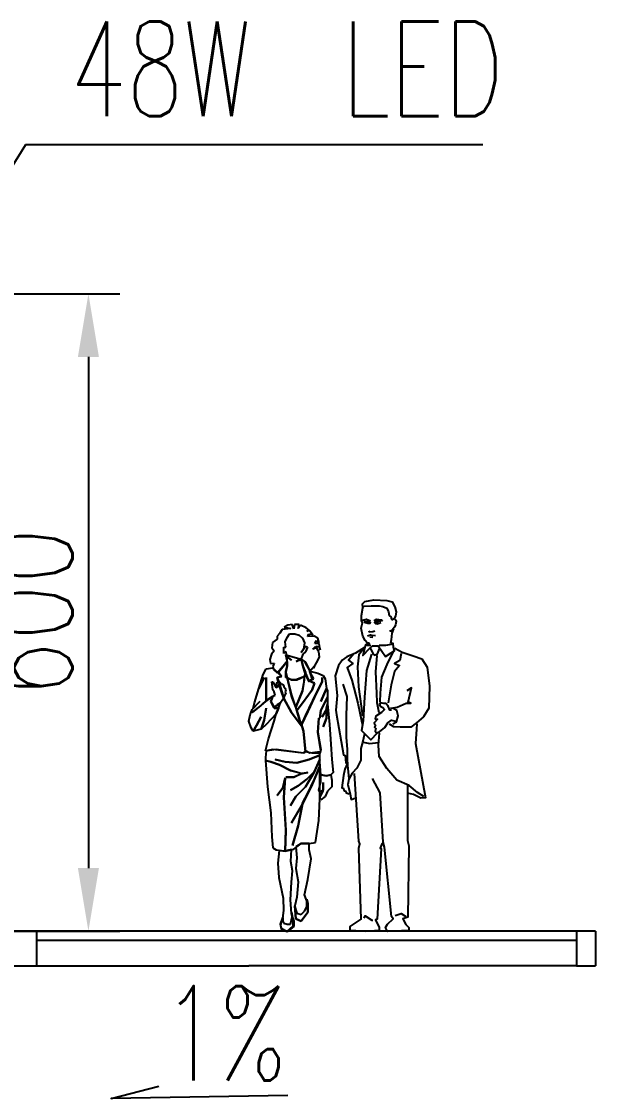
# Model space of a CAD drawing. Header units: millimetres. Extents: x 2 to 5882, y 1831 to 3462.
# Drawn here: x 1151.27 to 1169.49, y 2692.4 to 2726.6 of the extents above; entities that cross this region are included whole.
import ezdxf

# ---------------------------------------------------------------- set-up
doc = ezdxf.new("R2010")
doc.units = ezdxf.units.MM
doc.linetypes.add('CONTINUE', pattern=[1000, 1000])
for name, color, linetype in [('4', 2, 'Continuous'), ('PP-MAN', 7, 'Continuous'), ('文字', 7, 'Continuous'), ('标注', 4, 'Continuous'), ('道路结构', 7, 'Continuous')]:
    doc.layers.add(name, color=color, linetype=linetype)
doc.styles.get("Standard").update_dxf_attribs({"font": 'simplex1.shx', "width": 0.7, "bigfont": 'hztxt.shx'})
doc.dimstyles.new('比例1：200', dxfattribs={"dimtxt": 3, "dimasz": 2, "dimexe": 1, "dimexo": 1, "dimgap": 0.5, "dimtad": 1, "dimlfac": 20, "dimzin": 13, "dimdsep": 46, "dimtxsty": 'Standard', "dimcen": -0.09, "dimclrd": 256, "dimclre": 256, "dimclrt": 7, "dimaunit": 1, "dimadec": 0, "dimazin": 0, "dimtfac": 0.0005, "dimtix": 1, "dimtmove": 2, "dimatfit": 3, "dimfxl": 0, "dimtolj": 1, "dimtzin": 13, "dimarcsym": 0})

# ---------------------------------------------------------------- blocks, each defined once
blk = doc.blocks.new('B11000')
at = {"layer": 'PP-MAN', "color": 0, "linetype": 'ByBlock'}
for p, q in [((-0.0795, 1.6614), (-0.074, 1.6632)), ((-0.074, 1.6632), (-0.0685, 1.6568)), ((-0.0265, 1.6559), (-0.0219, 1.6605)), ((-0.0219, 1.6605), (-0.0137, 1.6578))]:
    blk.add_line(p, q, dxfattribs=at)
for points in [[(-0.0585, 1.5392), (-0.0648, 1.5492), (-0.074, 1.551), (-0.084, 1.5629), (-0.0959, 1.5866), (-0.1059, 1.6295), (-0.0986, 1.6578), (-0.1041, 1.6696), (-0.1041, 1.697), (-0.0968, 1.7389), (-0.0986, 1.7599), (-0.0858, 1.7727), (-0.0375, 1.7809), (0.0328, 1.7773), (0.0602, 1.77), (0.0748, 1.7444), (0.0822, 1.7171), (0.0785, 1.6942), (0.0721, 1.6815)], [(-0.095, 1.7417), (-0.0895, 1.7481), (-0.0512, 1.7499), (-0.0082, 1.749), (0.0118, 1.7453), (0.0319, 1.7371), (0.042, 1.7171), (0.0456, 1.6979), (0.0557, 1.6888), (0.0557, 1.6806), (0.0593, 1.6787)], [(0.0593, 1.6714), (0.0639, 1.6778), (0.0721, 1.6806), (0.0785, 1.6742), (0.0822, 1.6651), (0.0794, 1.6477), (0.0739, 1.6349), (0.0639, 1.624), (0.0575, 1.6158), (0.052, 1.6131), (0.0502, 1.6185)], [(-0.0977, 1.6724), (-0.0767, 1.6769), (-0.0557, 1.6687)], [(-0.0913, 1.6641), (-0.0703, 1.6651), (-0.0557, 1.6596), (-0.0594, 1.6541), (-0.0694, 1.655), (-0.0868, 1.6596)], [(-0.0356, 1.6678), (-0.0238, 1.6769), (0.0045, 1.6742), (0.0091, 1.6669)], [(0.0009, 1.6651), (-0.011, 1.666), (-0.0265, 1.6641), (-0.0338, 1.6596), (-0.0292, 1.6541), (-0.0174, 1.6532), (0.0009, 1.6596)], [(0.0675, 1.6258), (0.0584, 1.603), (0.0548, 1.5665), (0.0529, 1.5465)], [(-0.0712, 1.5884), (-0.0557, 1.593), (-0.0475, 1.5921), (-0.0283, 1.5893)], [(-0.0648, 1.614), (-0.0621, 1.6094), (-0.042, 1.6103), (-0.032, 1.6149)], [(-0.0585, 1.582), (-0.042, 1.5811)], [(-0.0872, 1.5244), (-0.1361, 1.4955), (-0.1829, 1.4755), (-0.2074, 1.4577), (-0.2274, 1.4288), (-0.2452, 1.3732), (-0.2341, 1.2665), (-0.2407, 1.1887), (-0.2385, 1.1642), (-0.2007, 0.9485), (-0.1918, 0.9441), (-0.1873, 0.9063), (-0.1806, 0.9063), (-0.174, 0.9063)], [(-0.0961, 1.5133), (-0.1183, 1.4866), (-0.125, 1.4221), (-0.1206, 1.3132), (-0.0983, 1.1575)], [(-0.0676, 1.5446), (-0.0758, 1.5446), (-0.0822, 1.5401), (-0.0959, 1.4826), (-0.0603, 1.52), (-0.0448, 1.5346), (-0.0137, 1.5337), (0.0246, 1.4762), (0.0557, 1.4963), (0.0739, 1.5081), (0.0685, 1.5264), (0.0657, 1.5474), (0.0566, 1.5465)], [(-0.074, 1.541), (-0.0749, 1.5382), (-0.0539, 1.5355)], [(-0.0548, 1.52), (-0.0411, 1.4899), (-0.0347, 1.4844), (-0.0183, 1.4908), (-0.0073, 1.5173)], [(0.052, 1.5465), (0.0557, 1.541), (0.0255, 1.5364), (-0.0092, 1.5364)], [(0.0708, 1.5111), (0.033, 1.4333), (0.0041, 1.3666), (-0.0026, 1.2798), (-0.0048, 1.2331)], [(0.0753, 1.5222), (0.1153, 1.5), (0.1732, 1.48), (0.2199, 1.4644), (0.2489, 1.4199), (0.2622, 1.3176), (0.2578, 1.1998), (0.2289, 1.1531), (0.191, 1.1197), (0.1621, 1.0975), (0.1042, 1.0975), (0.0708, 1.0997), (0.0464, 1.1131)], [(-0.145, 1.4911), (-0.174, 1.4577), (-0.1495, 1.4399), (-0.1806, 1.4177), (-0.1562, 1.3488), (-0.1228, 1.2265), (-0.1028, 1.1309), (-0.0983, 1.1086)], [(-0.0493, 1.4889), (-0.076, 1.4021), (-0.0872, 1.2576), (-0.0939, 1.1309), (-0.1028, 1.0797), (-0.0538, 1.0286), (-0.0182, 1.0664)], [(-0.0216, 1.4815), (-0.0291, 1.395), (-0.0234, 1.2803), (-0.0216, 1.2295), (-0.0103, 1.1768)], [(0.1087, 1.4933), (0.102, 1.4555), (0.0731, 1.4399), (0.0998, 1.4288), (0.0731, 1.3955), (0.0553, 1.3243), (0.0397, 1.2287)], [(-0.1695, 0.8218), (-0.1784, 0.9085), (-0.1784, 0.9774), (-0.1851, 1.0441), (-0.1851, 1.0997), (-0.1851, 1.1598), (-0.1806, 1.262), (-0.2029, 1.3288)], [(0.053, 1.1998), (0.0886, 1.2042), (0.1354, 1.2265), (0.1621, 1.2265), (0.1465, 1.2309), (0.1643, 1.3087), (0.1398, 1.2932)], [(0.0578, 1.1877), (0.0489, 1.189), (0.0401, 1.2105), (0.0274, 1.2244), (0.016, 1.2244), (-0.0017, 1.2282), (-0.0068, 1.2194), (-0.003, 1.2093), (0.0109, 1.2029), (0.0198, 1.1915), (0.0046, 1.1751), (-0.0271, 1.1561), (-0.0296, 1.1422), (-0.017, 1.1396), (-0.036, 1.1207), (-0.0347, 1.1131), (-0.0284, 1.108), (-0.0347, 1.0979), (-0.0271, 1.0903), (-0.0296, 1.0764), (-0.0233, 1.0675), (-0.0068, 1.0726), (0.0211, 1.0953), (0.0375, 1.1207), (0.0578, 1.1346), (0.0781, 1.1295)], [(0.0642, 1.1153), (0.0842, 1.1264), (0.0931, 1.1575), (0.0864, 1.1864), (0.0664, 1.1976), (0.053, 1.1998)], [(0.1932, 1.1153), (0.191, 1.0864), (0.1866, 1.0086), (0.24, 0.7173), (0.2155, 0.715), (0.1754, 0.735), (0.1443, 0.7417)], [(-0.0872, 1.0619), (-0.0983, 1.0152), (-0.1072, 0.9819), (-0.1072, 0.9196), (-0.1295, 0.8774), (-0.1539, 0.8507), (-0.1717, 0.8173), (-0.1762, 0.7884), (-0.1651, 0.7373), (-0.1584, 0.7084), (-0.1339, 0.7173)], [(0.2311, 0.7239), (0.1977, 0.7462), (0.1532, 0.784), (0.0864, 0.8129), (0.033, 0.8751), (-0.0093, 0.9396), (-0.0115, 0.9997), (-0.0071, 1.0641)], [(-0.0939, 1.0174), (-0.0582, 1.0086), (-0.0137, 1.0152)], [(-0.1791, 0.9029), (-0.193, 0.8713), (-0.2006, 0.8371), (-0.2095, 0.7713), (-0.2019, 0.7688), (-0.1968, 0.7549), (-0.188, 0.7536), (-0.1854, 0.7435), (-0.169, 0.7384)], [(0.0073, 0.4733), (-0.0031, 0.4473), (0.0021, 0.4447), (-0.0187, 0.0651), (-0.0291, 0.0625), (-0.0083, 0.0209), (-0.0083, 0.0053), (-0.0838, 0.0001), (-0.1332, 0.0027), (-0.1644, 0.0027), (-0.1644, 0.0261), (-0.1046, 0.0651), (-0.1176, 0.4473), (-0.1124, 0.4707), (-0.1176, 0.4837), (-0.141, 0.8477)], [(0.1426, 0.7905), (0.1426, 0.4889), (0.1504, 0.4603), (0.1452, 0.0755), (0.1192, 0.0677), (0.1348, 0.0365), (0.1504, 0.0209), (0.1504, 0.0053), (0.1114, 0.0027), (0.0359, 0.0001), (0.0255, 0.0209), (0.0359, 0.0391), (0.0672, 0.0677), (0.0567, 0.0807), (0.0203, 0.4525), (0.0125, 0.4785), (-0.0031, 0.7437), (-0.0447, 0.8217)], [(-0.089, 0.0703), (-0.0838, 0.0833), (-0.0473, 0.0599), (-0.0421, 0.0599)], [(0.0776, 0.0859), (0.1088, 0.0963), (0.1348, 0.0807)]]:
    blk.add_lwpolyline(points, dxfattribs=at)
blk = doc.blocks.new('行人')
at = {"color": 143, "linetype": 'Continuous'}
for p, q in [((-1454.7, -1086.962), (-1454.523, -1086.877)), ((-1454.523, -1086.877), (-1454.446, -1086.985)), ((-1454.477, -1086.854), (-1454.33, -1086.854)), ((-1454.446, -1086.985), (-1454.477, -1086.854)), ((-1454.33, -1086.854), (-1454.315, -1086.993)), ((-1454.315, -1086.993), (-1454.261, -1086.854)), ((-1454.261, -1086.854), (-1454.123, -1086.877)), ((-1454.123, -1086.877), (-1454.007, -1086.939)), ((-1455.07, -1087.293), (-1454.954, -1087.224)), ((-1454.954, -1087.224), (-1454.754, -1087.239)), ((-1454.916, -1087.193), (-1454.816, -1087.054)), ((-1454.87, -1087.147), (-1454.916, -1087.193)), ((-1454.769, -1087.17), (-1454.87, -1087.147)), ((-1454.816, -1087.054), (-1454.723, -1087.062)), ((-1454.792, -1087.039), (-1454.7, -1086.962)), ((-1454.723, -1087.062), (-1454.792, -1087.039)), ((-1454.754, -1087.239), (-1454.769, -1087.17)), ((-1454.477, -1087.193), (-1454.585, -1087.293)), ((-1454.338, -1087.154), (-1454.477, -1087.193)), ((-1454.169, -1087.154), (-1454.338, -1087.154)), ((-1454.007, -1086.939), (-1454.215, -1086.985)), ((-1454.215, -1086.985), (-1453.938, -1087.008)), ((-1454.099, -1087.262), (-1454.169, -1087.154)), ((-1453.938, -1087.008), (-1453.868, -1087.131)), ((-1453.868, -1087.131), (-1453.776, -1087.224)), ((-1453.776, -1087.224), (-1453.784, -1087.316)), ((-1455.147, -1087.662), (-1455.116, -1087.455)), ((-1455.116, -1087.562), (-1455.147, -1087.662)), ((-1455.116, -1087.432), (-1455.07, -1087.293)), ((-1455.031, -1087.362), (-1455.116, -1087.432)), ((-1455.116, -1087.455), (-1454.977, -1087.455)), ((-1455.008, -1087.547), (-1455.116, -1087.562)), ((-1454.977, -1087.455), (-1455.031, -1087.362)), ((-1454.916, -1087.632), (-1455.008, -1087.547)), ((-1454.685, -1087.539), (-1454.746, -1087.57)), ((-1454.746, -1087.57), (-1454.677, -1087.724)), ((-1454.615, -1087.639), (-1454.685, -1087.539)), ((-1454.585, -1087.293), (-1454.654, -1087.432)), ((-1454.654, -1087.432), (-1454.615, -1087.639)), ((-1454.03, -1087.401), (-1454.099, -1087.262)), ((-1454.061, -1087.57), (-1454.03, -1087.401)), ((-1453.992, -1087.57), (-1454.061, -1087.57)), ((-1453.992, -1087.778), (-1453.992, -1087.57)), ((-1453.784, -1087.316), (-1453.637, -1087.424)), ((-1453.637, -1087.424), (-1453.614, -1087.593)), ((-1455.124, -1087.894), (-1455.101, -1087.709)), ((-1455.031, -1088.071), (-1455.124, -1087.894)), ((-1455.101, -1087.709), (-1455.031, -1087.593)), ((-1455.031, -1087.593), (-1454.916, -1087.632)), ((-1454.677, -1087.724), (-1454.592, -1087.801)), ((-1454.546, -1087.747), (-1454.615, -1087.639)), ((-1454.615, -1087.639), (-1454.546, -1087.747)), ((-1454.592, -1087.801), (-1454.546, -1087.94)), ((-1454.061, -1087.817), (-1454.546, -1087.955)), ((-1454.238, -1087.986), (-1454.099, -1087.886)), ((-1454.099, -1087.886), (-1454.238, -1087.986)), ((-1454.099, -1087.886), (-1454.061, -1087.709)), ((-1454.099, -1088.009), (-1454.061, -1087.817)), ((-1454.099, -1088.163), (-1454.099, -1087.886)), ((-1454.061, -1087.709), (-1453.992, -1087.778)), ((-1453.614, -1087.593), (-1453.684, -1087.686)), ((-1453.684, -1087.686), (-1453.599, -1087.801)), ((-1453.599, -1087.801), (-1453.553, -1087.963)), ((-1454.939, -1088.24), (-1455.031, -1088.071)), ((-1454.962, -1088.163), (-1454.939, -1088.24)), ((-1454.823, -1088.332), (-1454.962, -1088.163)), ((-1454.685, -1088.055), (-1454.823, -1088.332)), ((-1454.723, -1088.163), (-1454.823, -1088.332)), ((-1454.654, -1088.024), (-1454.723, -1088.163)), ((-1454.546, -1087.955), (-1454.685, -1088.055)), ((-1454.685, -1088.44), (-1454.585, -1088.125)), ((-1454.608, -1088.194), (-1454.677, -1088.379)), ((-1454.546, -1087.955), (-1454.654, -1088.024)), ((-1454.546, -1087.955), (-1454.608, -1088.194)), ((-1454.585, -1088.125), (-1454.546, -1087.955)), ((-1454.546, -1087.94), (-1454.384, -1088.024)), ((-1454.384, -1088.024), (-1454.546, -1087.955)), ((-1454.546, -1087.955), (-1454.546, -1087.955)), ((-1454.546, -1087.955), (-1454.546, -1087.955)), ((-1453.969, -1088.163), (-1454.099, -1088.009)), ((-1453.822, -1088.371), (-1454.099, -1088.024)), ((-1454.099, -1088.024), (-1454.099, -1088.163)), ((-1454.061, -1088.332), (-1454.099, -1088.163)), ((-1454.099, -1088.163), (-1454.061, -1088.371)), ((-1453.776, -1088.394), (-1453.969, -1088.163)), ((-1453.645, -1088.232), (-1453.784, -1088.371)), ((-1453.691, -1088.078), (-1453.645, -1088.186)), ((-1453.568, -1088.094), (-1453.691, -1088.078)), ((-1453.645, -1088.186), (-1453.668, -1088.279)), ((-1453.437, -1088.263), (-1453.645, -1088.232)), ((-1453.553, -1087.963), (-1453.568, -1088.094)), ((-1453.337, -1088.44), (-1453.437, -1088.263)), ((-1455.308, -1088.579), (-1455.347, -1088.887)), ((-1455.239, -1088.471), (-1455.308, -1088.579)), ((-1455.07, -1088.402), (-1455.239, -1088.471)), ((-1455.208, -1088.54), (-1455.208, -1088.679)), ((-1455.208, -1088.679), (-1455.208, -1088.54)), ((-1454.823, -1088.332), (-1455.07, -1088.402)), ((-1454.823, -1088.371), (-1454.931, -1088.579)), ((-1454.931, -1088.579), (-1454.823, -1088.371)), ((-1454.931, -1088.579), (-1454.792, -1088.648)), ((-1454.792, -1088.648), (-1454.931, -1088.579)), ((-1454.893, -1088.579), (-1454.823, -1088.332)), ((-1454.823, -1088.332), (-1454.893, -1088.579)), ((-1454.685, -1088.402), (-1454.792, -1088.679)), ((-1454.792, -1088.679), (-1454.685, -1088.44)), ((-1454.654, -1088.51), (-1454.685, -1088.402)), ((-1454.677, -1088.379), (-1454.654, -1088.51)), ((-1454.654, -1088.51), (-1454.377, -1088.61)), ((-1454.654, -1088.51), (-1454.654, -1088.51)), ((-1454.654, -1088.61), (-1454.654, -1088.51)), ((-1454.585, -1088.956), (-1454.654, -1088.61)), ((-1454.407, -1088.61), (-1454.639, -1088.51)), ((-1454.639, -1088.51), (-1454.631, -1088.679)), ((-1454.238, -1088.61), (-1454.407, -1088.61)), ((-1454.377, -1088.61), (-1454.238, -1088.61)), ((-1454.238, -1089.133), (-1454.099, -1088.54)), ((-1454.238, -1088.61), (-1454.061, -1088.54)), ((-1454.099, -1088.54), (-1454.238, -1088.61)), ((-1454.099, -1088.54), (-1454.238, -1089.095)), ((-1454.061, -1088.371), (-1454.099, -1088.54)), ((-1454.099, -1088.54), (-1454.099, -1088.54)), ((-1454.061, -1088.54), (-1454.061, -1088.332)), ((-1453.922, -1088.51), (-1453.822, -1088.371)), ((-1453.784, -1088.371), (-1453.922, -1088.51)), ((-1453.784, -1088.54), (-1453.922, -1088.51)), ((-1453.922, -1088.51), (-1453.784, -1088.54)), ((-1453.822, -1088.717), (-1453.784, -1088.54)), ((-1453.784, -1088.54), (-1453.822, -1088.648)), ((-1453.668, -1088.279), (-1453.776, -1088.394)), ((-1453.437, -1088.54), (-1453.437, -1089.064)), ((-1453.437, -1089.095), (-1453.437, -1088.54)), ((-1453.368, -1088.54), (-1453.199, -1088.887)), ((-1453.199, -1088.887), (-1453.368, -1088.54)), ((-1453.199, -1088.887), (-1453.337, -1088.44)), ((-1455.347, -1088.887), (-1455.378, -1088.956)), ((-1455.17, -1089.303), (-1455.347, -1088.887)), ((-1455.347, -1088.887), (-1455.17, -1089.303)), ((-1455.208, -1088.679), (-1454.962, -1089.164)), ((-1455.031, -1089.025), (-1455.208, -1088.679)), ((-1454.792, -1088.648), (-1454.962, -1088.717)), ((-1454.962, -1088.717), (-1454.792, -1088.648)), ((-1454.962, -1088.717), (-1454.893, -1088.925)), ((-1454.893, -1088.925), (-1454.962, -1088.717)), ((-1454.893, -1088.925), (-1454.654, -1089.272)), ((-1454.546, -1089.41), (-1454.893, -1088.925)), ((-1454.631, -1088.679), (-1454.585, -1088.956)), ((-1454.03, -1088.887), (-1454.061, -1088.925)), ((-1454.061, -1088.925), (-1454.03, -1088.995)), ((-1453.992, -1088.818), (-1454.03, -1088.887)), ((-1453.822, -1088.648), (-1453.992, -1089.203)), ((-1453.992, -1089.203), (-1453.822, -1088.717)), ((-1453.961, -1088.748), (-1453.992, -1088.818)), ((-1453.922, -1088.748), (-1453.961, -1088.748)), ((-1453.853, -1088.679), (-1453.922, -1088.748)), ((-1453.784, -1088.679), (-1453.853, -1088.679)), ((-1453.822, -1088.717), (-1453.853, -1088.787)), ((-1453.853, -1088.787), (-1453.822, -1088.717)), ((-1453.853, -1088.787), (-1453.753, -1088.818)), ((-1453.753, -1088.856), (-1453.853, -1088.787)), ((-1453.753, -1088.818), (-1453.784, -1088.679)), ((-1453.645, -1088.679), (-1453.753, -1088.856)), ((-1453.684, -1088.995), (-1453.645, -1088.925)), ((-1453.614, -1088.679), (-1453.645, -1088.679)), ((-1453.645, -1088.925), (-1453.614, -1088.679)), ((-1453.06, -1089.341), (-1453.199, -1088.887)), ((-1455.378, -1088.956), (-1455.378, -1089.164)), ((-1455.17, -1089.58), (-1455.378, -1089.164)), ((-1455.378, -1089.164), (-1455.17, -1089.58)), ((-1455.378, -1089.164), (-1455.378, -1089.372)), ((-1454.685, -1089.757), (-1455.031, -1089.025)), ((-1454.962, -1089.164), (-1454.754, -1089.618)), ((-1454.654, -1089.272), (-1454.407, -1089.58)), ((-1454.585, -1088.956), (-1454.377, -1089.48)), ((-1454.377, -1089.48), (-1454.585, -1088.956)), ((-1454.238, -1089.095), (-1454.446, -1089.718)), ((-1454.377, -1089.48), (-1454.238, -1089.133)), ((-1454.238, -1089.649), (-1453.992, -1089.203)), ((-1453.992, -1089.203), (-1454.238, -1089.649)), ((-1454.03, -1088.995), (-1454.061, -1089.025)), ((-1454.061, -1089.025), (-1453.961, -1089.233)), ((-1453.961, -1089.233), (-1453.892, -1089.341)), ((-1453.714, -1089.095), (-1453.684, -1088.995)), ((-1453.645, -1089.133), (-1453.714, -1089.095)), ((-1453.437, -1089.272), (-1453.645, -1089.133)), ((-1453.645, -1089.133), (-1453.406, -1089.303)), ((-1453.645, -1089.133), (-1453.645, -1089.133)), ((-1453.576, -1089.303), (-1453.645, -1089.133)), ((-1453.645, -1089.133), (-1453.576, -1089.303)), ((-1453.576, -1089.303), (-1453.645, -1089.133)), ((-1453.437, -1089.064), (-1453.437, -1089.272)), ((-1453.437, -1089.272), (-1453.437, -1089.095)), ((-1453.199, -1089.48), (-1453.437, -1089.272)), ((-1455.378, -1089.372), (-1455.447, -1090.034)), ((-1455.347, -1089.511), (-1455.378, -1089.372)), ((-1455.378, -1089.372), (-1455.347, -1089.549)), ((-1455.347, -1089.826), (-1455.347, -1089.511)), ((-1455.208, -1089.788), (-1455.347, -1089.549)), ((-1455.347, -1089.549), (-1455.208, -1089.788)), ((-1455.347, -1089.549), (-1455.347, -1089.826)), ((-1455.139, -1089.826), (-1455.17, -1089.58)), ((-1455.17, -1089.58), (-1455.139, -1089.826)), ((-1454.754, -1089.618), (-1454.546, -1090.065)), ((-1454.407, -1089.58), (-1454.546, -1089.41)), ((-1454.546, -1090.065), (-1454.407, -1089.58)), ((-1454.407, -1089.58), (-1454.377, -1089.48)), ((-1453.892, -1089.341), (-1453.784, -1089.41)), ((-1453.892, -1089.341), (-1453.753, -1089.441)), ((-1453.822, -1089.511), (-1453.892, -1089.341)), ((-1453.853, -1089.372), (-1453.822, -1089.511)), ((-1453.684, -1089.48), (-1453.853, -1089.372)), ((-1453.822, -1089.511), (-1453.753, -1089.688)), ((-1453.822, -1089.511), (-1453.684, -1089.511)), ((-1453.684, -1089.511), (-1453.822, -1089.511)), ((-1453.753, -1089.688), (-1453.822, -1089.511)), ((-1453.784, -1089.41), (-1453.684, -1089.48)), ((-1453.753, -1089.441), (-1453.684, -1089.511)), ((-1453.684, -1089.48), (-1453.576, -1089.303)), ((-1453.576, -1089.303), (-1453.684, -1089.48)), ((-1453.684, -1089.511), (-1453.576, -1089.303)), ((-1453.437, -1089.511), (-1453.368, -1089.896)), ((-1453.368, -1089.896), (-1453.437, -1089.511)), ((-1453.406, -1089.303), (-1453.199, -1089.48)), ((-1453.229, -1089.303), (-1453.021, -1089.511)), ((-1452.991, -1089.549), (-1453.229, -1089.303)), ((-1452.991, -1089.649), (-1453.199, -1089.48)), ((-1453.199, -1089.48), (-1452.991, -1089.649)), ((-1453.021, -1089.511), (-1453.06, -1089.341)), ((-1452.921, -1089.718), (-1452.991, -1089.549)), ((-1455.239, -1090.103), (-1455.347, -1089.826)), ((-1455.347, -1089.826), (-1455.239, -1090.103)), ((-1455.101, -1089.826), (-1455.07, -1090.273)), ((-1455.07, -1090.273), (-1455.101, -1089.826)), ((-1454.546, -1090.065), (-1454.685, -1089.757)), ((-1454.238, -1089.649), (-1454.546, -1090.065)), ((-1454.546, -1090.065), (-1454.238, -1089.649)), ((-1454.546, -1090.065), (-1454.238, -1089.649)), ((-1454.238, -1089.649), (-1454.546, -1090.065)), ((-1454.446, -1089.718), (-1454.546, -1090.065)), ((-1453.753, -1089.688), (-1453.437, -1090.034)), ((-1453.684, -1089.926), (-1453.753, -1089.688)), ((-1453.507, -1090.481), (-1453.684, -1089.926)), ((-1453.368, -1089.896), (-1453.268, -1090.173)), ((-1453.268, -1090.173), (-1453.368, -1089.896)), ((-1453.268, -1089.788), (-1453.129, -1090.065)), ((-1453.129, -1090.065), (-1453.268, -1089.788)), ((-1452.952, -1090.134), (-1452.883, -1089.926)), ((-1452.883, -1089.926), (-1452.921, -1089.718)), ((-1455.447, -1090.034), (-1455.486, -1090.658)), ((-1455.07, -1090.273), (-1455.17, -1090.827)), ((-1455.17, -1090.866), (-1455.07, -1090.273)), ((-1454.615, -1090.242), (-1454.685, -1090.897)), ((-1454.685, -1090.897), (-1454.615, -1090.242)), ((-1454.546, -1089.996), (-1454.615, -1090.242)), ((-1454.615, -1090.242), (-1454.546, -1089.996)), ((-1453.437, -1090.034), (-1453.268, -1090.173)), ((-1453.268, -1090.173), (-1453.021, -1090.242)), ((-1453.129, -1090.065), (-1453.021, -1090.242)), ((-1453.021, -1090.242), (-1453.129, -1090.065)), ((-1453.021, -1090.242), (-1452.952, -1090.134)), ((-1455.486, -1090.658), (-1455.516, -1091.143)), ((-1453.406, -1090.866), (-1453.507, -1090.481)), ((-1455.17, -1090.827), (-1455.139, -1090.935)), ((-1455.139, -1090.935), (-1455.17, -1090.866)), ((-1455.139, -1090.897), (-1454.823, -1090.935)), ((-1455.139, -1091.004), (-1455.139, -1090.897)), ((-1455.139, -1090.935), (-1454.893, -1090.935)), ((-1455.139, -1091.212), (-1455.139, -1090.935)), ((-1454.792, -1091.143), (-1455.139, -1091.004)), ((-1455.139, -1091.004), (-1454.792, -1091.143)), ((-1455.139, -1091.143), (-1455.139, -1091.004)), ((-1454.893, -1090.935), (-1454.685, -1090.897)), ((-1454.823, -1090.935), (-1454.685, -1090.866)), ((-1454.685, -1090.866), (-1454.615, -1090.935)), ((-1454.685, -1090.897), (-1454.615, -1090.935)), ((-1454.615, -1090.935), (-1453.753, -1090.827)), ((-1454.615, -1090.935), (-1453.645, -1090.827)), ((-1453.753, -1090.827), (-1453.476, -1090.866)), ((-1453.645, -1090.827), (-1453.437, -1090.866)), ((-1453.476, -1090.866), (-1453.406, -1090.866)), ((-1453.437, -1090.866), (-1453.406, -1091.074)), ((-1453.437, -1090.866), (-1453.437, -1090.866)), ((-1455.516, -1091.143), (-1455.555, -1091.559)), ((-1455.17, -1091.628), (-1455.139, -1091.212)), ((-1455.139, -1091.143), (-1454.931, -1091.59)), ((-1454.962, -1091.52), (-1455.139, -1091.143)), ((-1455.139, -1091.351), (-1455.139, -1091.143)), ((-1454.407, -1091.243), (-1454.792, -1091.143)), ((-1454.792, -1091.143), (-1454.407, -1091.243)), ((-1454.03, -1091.212), (-1454.407, -1091.243)), ((-1454.407, -1091.243), (-1454.03, -1091.212)), ((-1454.2, -1091.49), (-1453.853, -1091.312)), ((-1453.853, -1091.312), (-1454.2, -1091.49)), ((-1453.714, -1091.143), (-1454.03, -1091.212)), ((-1454.03, -1091.212), (-1453.714, -1091.143)), ((-1453.853, -1091.312), (-1453.576, -1091.212)), ((-1453.576, -1091.212), (-1453.853, -1091.312)), ((-1453.576, -1091.212), (-1453.406, -1091.174)), ((-1453.406, -1091.174), (-1453.576, -1091.212)), ((-1453.406, -1091.174), (-1453.476, -1092.005)), ((-1453.406, -1091.074), (-1453.406, -1091.174)), ((-1455.555, -1091.559), (-1455.486, -1091.628)), ((-1455.486, -1091.628), (-1455.516, -1091.798)), ((-1455.486, -1091.628), (-1455.486, -1091.628)), ((-1455.347, -1091.659), (-1455.486, -1091.628)), ((-1455.486, -1091.628), (-1455.347, -1091.659)), ((-1455.17, -1091.628), (-1455.347, -1091.659)), ((-1455.347, -1091.659), (-1455.17, -1091.628)), ((-1455.17, -1091.728), (-1455.17, -1091.628)), ((-1454.962, -1091.767), (-1455.139, -1091.351)), ((-1455.139, -1091.351), (-1454.893, -1091.936)), ((-1455.139, -1091.628), (-1455.139, -1091.351)), ((-1455.139, -1092.39), (-1455.139, -1091.628)), ((-1454.723, -1091.767), (-1454.962, -1091.52)), ((-1454.962, -1091.52), (-1454.723, -1091.767)), ((-1454.685, -1092.005), (-1454.962, -1091.52)), ((-1454.931, -1091.59), (-1454.685, -1092.005)), ((-1454.754, -1091.559), (-1454.585, -1091.59)), ((-1454.585, -1091.59), (-1454.754, -1091.559)), ((-1454.2, -1091.49), (-1454.585, -1091.59)), ((-1454.585, -1091.59), (-1454.307, -1091.697)), ((-1454.546, -1091.59), (-1454.2, -1091.49)), ((-1454.307, -1091.697), (-1454.546, -1091.59)), ((-1455.516, -1091.798), (-1455.516, -1092.005)), ((-1455.516, -1092.005), (-1455.378, -1092.144)), ((-1455.239, -1091.867), (-1455.239, -1092.113)), ((-1455.239, -1092.144), (-1455.239, -1091.867)), ((-1455.17, -1091.836), (-1455.17, -1091.728)), ((-1455.101, -1092.113), (-1455.17, -1091.836)), ((-1454.754, -1092.213), (-1454.962, -1091.767)), ((-1454.893, -1091.936), (-1454.615, -1092.491)), ((-1454.446, -1091.975), (-1454.723, -1091.767)), ((-1454.723, -1091.767), (-1454.446, -1091.975)), ((-1454.377, -1092.321), (-1454.685, -1092.005)), ((-1454.685, -1092.005), (-1454.377, -1092.321)), ((-1454.2, -1092.113), (-1454.446, -1091.975)), ((-1454.446, -1091.975), (-1454.2, -1092.113)), ((-1454.061, -1091.697), (-1454.307, -1091.697)), ((-1454.307, -1091.697), (-1454.061, -1091.697)), ((-1454.03, -1091.728), (-1453.992, -1092.352)), ((-1453.992, -1092.352), (-1454.03, -1091.728)), ((-1453.961, -1092.044), (-1454.03, -1091.728)), ((-1454.03, -1091.728), (-1453.961, -1092.044)), ((-1453.476, -1092.005), (-1453.576, -1092.837)), ((-1455.378, -1092.144), (-1455.308, -1092.321)), ((-1455.308, -1092.321), (-1455.17, -1092.421)), ((-1455.239, -1092.113), (-1455.139, -1092.183)), ((-1455.139, -1092.352), (-1455.239, -1092.144)), ((-1455.17, -1092.421), (-1455.139, -1092.352)), ((-1455.139, -1092.183), (-1455.101, -1092.113)), ((-1454.585, -1092.529), (-1454.754, -1092.213)), ((-1454.2, -1092.598), (-1454.377, -1092.321)), ((-1454.377, -1092.321), (-1454.2, -1092.598)), ((-1453.992, -1092.352), (-1454.061, -1093.391)), ((-1454.061, -1093.361), (-1453.992, -1092.352)), ((-1453.784, -1092.283), (-1453.961, -1092.044)), ((-1453.961, -1092.044), (-1453.784, -1092.283)), ((-1455.101, -1093.083), (-1455.139, -1092.39)), ((-1454.615, -1092.491), (-1454.238, -1093.153)), ((-1454.446, -1093.253), (-1454.585, -1092.529)), ((-1454.585, -1092.56), (-1454.446, -1093.253)), ((-1454.238, -1093.153), (-1454.585, -1092.56)), ((-1453.576, -1092.837), (-1453.614, -1093.599)), ((-1455, -1093.776), (-1455.101, -1093.083)), ((-1454.269, -1093.877), (-1454.446, -1093.253)), ((-1454.446, -1093.253), (-1454.269, -1093.877)), ((-1454.03, -1094.054), (-1454.061, -1093.361)), ((-1454.061, -1093.391), (-1454.03, -1094.054)), ((-1453.614, -1093.599), (-1453.645, -1093.946)), ((-1454.792, -1093.807), (-1455, -1093.776)), ((-1454.862, -1094.292), (-1454.792, -1094.015)), ((-1454.792, -1094.015), (-1454.792, -1093.807)), ((-1454.792, -1093.807), (-1454.546, -1093.807)), ((-1454.546, -1093.807), (-1454.792, -1093.807)), ((-1454.307, -1093.984), (-1454.546, -1093.807)), ((-1454.546, -1093.807), (-1454.377, -1093.915)), ((-1454.377, -1093.915), (-1454.407, -1094.262)), ((-1454.377, -1093.915), (-1454.377, -1093.915)), ((-1454.03, -1094.054), (-1454.307, -1093.984)), ((-1454.238, -1094), (-1454.007, -1094.054)), ((-1454.215, -1094.377), (-1454.238, -1094)), ((-1453.753, -1094.015), (-1454.03, -1094.054)), ((-1454.007, -1094.054), (-1453.845, -1094.031)), ((-1453.845, -1094.031), (-1453.845, -1094.031)), ((-1453.845, -1094.031), (-1453.807, -1094.431)), ((-1453.645, -1093.946), (-1453.753, -1094.015)), ((-1454.754, -1094.955), (-1454.862, -1094.292)), ((-1454.407, -1094.262), (-1454.377, -1094.608)), ((-1454.269, -1094.677), (-1454.215, -1094.377)), ((-1454.377, -1094.608), (-1454.446, -1095.024)), ((-1454.238, -1095.039), (-1454.269, -1094.677)), ((-1453.807, -1094.431), (-1453.83, -1094.893)), ((-1454.654, -1095.44), (-1454.754, -1094.955)), ((-1454.446, -1095.024), (-1454.407, -1095.509)), ((-1454.2, -1095.601), (-1454.238, -1095.039)), ((-1453.83, -1094.893), (-1453.969, -1095.548)), ((-1454.754, -1095.717), (-1454.654, -1095.44)), ((-1454.723, -1095.578), (-1454.754, -1095.717)), ((-1454.754, -1095.717), (-1454.754, -1095.994)), ((-1454.754, -1095.994), (-1454.754, -1095.717)), ((-1454.723, -1095.817), (-1454.723, -1095.578)), ((-1454.723, -1095.578), (-1454.723, -1095.578)), ((-1454.407, -1095.509), (-1454.338, -1095.786)), ((-1454.338, -1095.786), (-1454.377, -1095.925)), ((-1454.377, -1096.202), (-1454.338, -1095.786)), ((-1454.338, -1095.786), (-1454.377, -1096.202)), ((-1454.238, -1096.033), (-1454.2, -1095.601)), ((-1453.969, -1095.548), (-1453.984, -1095.933)), ((-1454.754, -1095.994), (-1454.546, -1096.271)), ((-1454.546, -1096.271), (-1454.754, -1095.994)), ((-1454.654, -1095.956), (-1454.723, -1095.817)), ((-1454.546, -1096.063), (-1454.654, -1095.956)), ((-1454.407, -1096.025), (-1454.546, -1096.063)), ((-1454.377, -1095.925), (-1454.407, -1096.025)), ((-1454.292, -1096.264), (-1454.238, -1096.033)), ((-1454.269, -1096.094), (-1454.238, -1095.994)), ((-1454.238, -1095.994), (-1454.269, -1096.164)), ((-1454.238, -1096.233), (-1454.269, -1096.094)), ((-1454.238, -1095.994), (-1454.238, -1095.994)), ((-1453.984, -1095.933), (-1453.953, -1096.179)), ((-1454.546, -1096.271), (-1454.377, -1096.202)), ((-1454.377, -1096.202), (-1454.546, -1096.271)), ((-1454.269, -1096.164), (-1454.307, -1096.271)), ((-1454.307, -1096.271), (-1454.307, -1096.441)), ((-1454.307, -1096.441), (-1454.099, -1096.618)), ((-1454.284, -1096.425), (-1454.292, -1096.264)), ((-1454.092, -1096.602), (-1454.284, -1096.425)), ((-1454.2, -1096.371), (-1454.238, -1096.233)), ((-1454.099, -1096.371), (-1454.2, -1096.371)), ((-1453.992, -1096.341), (-1454.099, -1096.371)), ((-1453.961, -1096.271), (-1453.992, -1096.341)), ((-1453.961, -1096.164), (-1453.961, -1096.271)), ((-1453.892, -1096.371), (-1453.961, -1096.164)), ((-1453.953, -1096.179), (-1453.892, -1096.395)), ((-1453.922, -1096.51), (-1453.892, -1096.371)), ((-1453.892, -1096.395), (-1453.899, -1096.51)), ((-1454.099, -1096.618), (-1453.922, -1096.51)), ((-1453.899, -1096.51), (-1454.092, -1096.602))]:
    blk.add_line(p, q, dxfattribs=at)
at = {"color": 143, "xscale": -5.910619607304398, "yscale": 5.910619607303943, "zscale": 5.910619607304046}
blk.add_blockref('B11000', (-1457.071, -1096.599), dxfattribs=at)
blk = doc.blocks.new('*D199')
at = {"layer": 'DEFPOINTS', "color": 0}
for p in [(1149.117, 2717.946), (1149.117, 2697.712), (1153.397, 2697.712)]:
    blk.add_point(p, dxfattribs=at)
at = {"layer": '标注', "lineweight": -2}
for p, q in [((1150.117, 2717.946), (1154.397, 2717.946)), ((1153.397, 2715.946), (1153.397, 2699.712)), ((1150.117, 2697.712), (1154.397, 2697.712))]:
    blk.add_line(p, q, dxfattribs=at)
at = {"layer": '标注'}
for points in [[(1153.064, 2715.946), (1153.73, 2715.946), (1153.397, 2717.946)], [(1153.064, 2699.712), (1153.73, 2699.712), (1153.397, 2697.712)]]:
    blk.add_solid(points, dxfattribs=at)
at = {"layer": '标注', "color": 7, "insert": (1151.397, 2707.829), "char_height": 3, "attachment_point": 5, "rotation": 90}
blk.add_mtext('\\A1;600', dxfattribs=at)

msp = doc.modelspace()

# ---------------------------------------------------------------- linework, layer by layer
for p, q in [((1169.49359, 2697.71244), (1145.74359, 2697.71244)), ((1168.89359, 2697.41244), (1151.74359, 2697.41244)), ((1168.89359, 2696.61244), (1158.49339, 2696.61244))]:
    msp.add_line(p, q)
at = {"color": 7}
msp.add_lwpolyline([(1159.72549, 2692.49601), (1154.11726, 2692.3967), (1155.63305, 2692.78591)], dxfattribs=at)
at = {"layer": '4', "color": 4, "linetype": 'CONTINUE'}
for p, q in [((1151.40464, 2722.67742), (1148.37241, 2717.84085)), ((1165.91751, 2722.67742), (1151.40464, 2722.67742))]:
    msp.add_line(p, q, dxfattribs=at)
at = {"layer": '道路结构'}
for p, q in [((1151.74359, 2697.71244), (1151.74359, 2696.6145)), ((1151.74359, 2697.71244), (1151.74359, 2696.61244)), ((1151.74359, 2697.71244), (1151.74359, 2696.61244)), ((1168.89359, 2697.71244), (1168.89359, 2696.61244)), ((1169.49359, 2697.71244), (1169.49359, 2696.61244)), ((1145.74359, 2696.61244), (1158.49339, 2696.61244)), ((1168.89359, 2696.61244), (1169.49359, 2696.61244))]:
    msp.add_line(p, q, dxfattribs=at)

# ---------------------------------------------------------------- block references
at = {"layer": '标注', "xscale": -1}
msp.add_blockref('行人', (-294.39194, 3794.30265), dxfattribs=at)

# ---------------------------------------------------------------- texts
at = {"width": 0.7}
msp.add_text('48W  LED', height=3, dxfattribs=at).set_placement((1152.807, 2723.59754))
at = {"layer": '文字', "width": 0.7}
msp.add_text('1%', height=3, dxfattribs=at).set_placement((1155.74532, 2692.96675))

# ---------------------------------------------------------------- dimensions: what is measured, and where the dimension line sits
at = {"layer": '标注'}
dim = msp.add_linear_dim(base=(1153.39702, 2697.71244), p1=(1149.11703, 2717.94572), p2=(1149.11703, 2697.71244), angle=90, text='600', dimstyle='比例1：200', dxfattribs=at)
dim.commit()
dim.dimension.update_dxf_attribs({"geometry": '*D199', "text_midpoint": (1151.39702, 2707.82908)})

doc.saveas('drawing.dxf')
